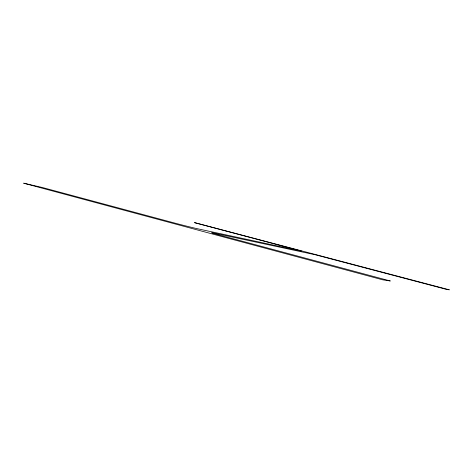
<?xml version="1.0" encoding="UTF-8"?>
<svg xmlns="http://www.w3.org/2000/svg" width="473" height="473" viewBox="0 0 473 473"><rect width="100%" height="100%" fill="white"/><g stroke="black" fill="none" stroke-linecap="round" stroke-linejoin="round"><path stroke-width="0.71" d="M390.178 280.944L382.758 279.833L23.65 183.187L42.203 187.468L172.793 222.552A19.186 0.39 14.4 0 0 198.554 228.985L301.762 251.181L194.456 222.617L449.35 289.813L446.4 289.37L315.101 254.716L213.796 233.077A19.665 0.42 14.4 0 0 222.286 235.844L390.178 280.944"/></g></svg>
